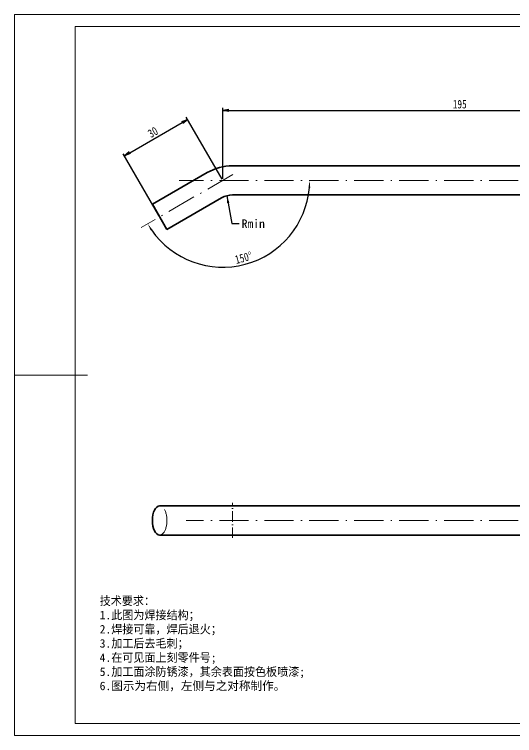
# Model space of a CAD drawing. Header units: millimetres. Extents: x -15766 to 80009, y -9701 to 15159.
# Drawn here: x -10265.5 to -10059.7, y 11134.1 to 11431.1 of the extents above; entities that cross this region are included whole.
import ezdxf

# ---------------------------------------------------------------- set-up
doc = ezdxf.new("R2010")
doc.units = ezdxf.units.MM
for name, pattern in [('CENTER-HOKUTO_1', [16, 13, -1, 1, -1]), ('DASHDOT', [18.5, 12, -3, 0.5, -3]), ('DASHED', [15, 12, -3]), ('HIDDEN-HOKUTO_1', [2, 1, -1])]:
    doc.linetypes.add(name, pattern=pattern)
doc.layers.get('DEFPOINTS').update_dxf_attribs({"lineweight": 18})
for name, color, linetype, lineweight in [('AM_7', 2, 'CENTER-HOKUTO_1', 18), ('AM_HID', 1, 'HIDDEN-HOKUTO_1', 18), ('AM_VIS', 7, 'Continuous', 18), ('CDRAFT0', 7, 'Continuous', 18), ('DIM', 253, 'Continuous', 20), ('title_frame', 7, 'Continuous', 18), ('word_dim', 9, 'Continuous', 18), ('粗实线层_1', 7, 'Continuous', 15)]:
    doc.layers.add(name, color=color, linetype=linetype, lineweight=lineweight)
doc.styles.add('DIM', font='', dxfattribs={"width": 0.8})
doc.styles.get('DIM').set_extended_font_data('NSimSun')
doc.dimstyles.new('1-1', dxfattribs={"dimtxt": 3.5, "dimasz": 3, "dimexe": 1, "dimexo": 0, "dimgap": 1, "dimtad": 1, "dimdsep": 46, "dimtxsty": 'DIM', "dimblk": '_CAXARROW', "dimcen": 0, "dimdle": 6, "dimclrd": 256, "dimclre": 256, "dimclrt": 3, "dimazin": 2, "dimtfac": 0.707107, "dimtmove": 0, "dimatfit": 3, "dimfxl": 0, "dimfrac": 2, "dimtolj": 1, "dimarcsym": 0})
doc.dimstyles.new('1-1$0', dxfattribs={"dimtxt": 3.5, "dimasz": 2.5, "dimexe": 1, "dimexo": 0.625, "dimgap": 0.8, "dimtad": 1, "dimdsep": 46, "dimtxsty": 'DIM', "dimblk": 'OPEN', "dimcen": 0, "dimdle": 5, "dimclrd": 256, "dimclre": 256, "dimclrt": 3, "dimazin": 3, "dimtfac": 0.5, "dimtmove": 0, "dimatfit": 3, "dimldrblk": 'OPEN', "dimfxl": 0, "dimtolj": 1, "dimarcsym": 0})

# ---------------------------------------------------------------- blocks, each defined once
blk = doc.blocks.new('*X3')
at = {"layer": 'CDRAFT0'}
for p, q in [((420, 297), (0, 297)), ((0, 297), (0, 0)), ((0, 0), (420, 0))]:
    blk.add_line(p, q, dxfattribs=at)
at = {"layer": '粗实线层_1'}
for p, q in [((415, 292), (25, 292)), ((25, 292), (25, 5)), ((0, 148.5), (30, 148.5)), ((25, 5), (415, 5))]:
    blk.add_line(p, q, dxfattribs=at)
blk = doc.blocks.new('_OPEN')
at = {"color": 0, "linetype": 'ByBlock', "lineweight": -2}
for p, q in [((-1, 0.166667), (0, 0)), ((-1, -0.166667), (0, 0)), ((0, 0), (-1, 0))]:
    blk.add_line(p, q, dxfattribs=at)
blk = doc.blocks.new('*D87')
at = {"layer": 'DEFPOINTS', "color": 0, "transparency": 16777216}
for p in [(-9984.75, 11391.57), (-9984.75, 11368.76), (-10179.75, 11362.76)]:
    blk.add_point(p, dxfattribs=at)
at = {"layer": 'DIM', "linetype": 'Continuous', "lineweight": -2, "transparency": 16777216}
for p, q in [((-10179.75, 11363.38), (-10179.75, 11392.57)), ((-10177.25, 11391.57), (-9987.25, 11391.57)), ((-9984.75, 11369.38), (-9984.75, 11392.57))]:
    blk.add_line(p, q, dxfattribs=at)
at = {"layer": 'DIM', "lineweight": -2, "transparency": 16777216, "xscale": 2.5, "yscale": 2.5, "zscale": 2.5, "rotation": 180}
blk.add_blockref('_OPEN', (-10179.75, 11391.57), dxfattribs=at)
at = {"layer": 'DIM', "lineweight": -2, "transparency": 16777216, "xscale": 2.5, "yscale": 2.5, "zscale": 2.5}
blk.add_blockref('_OPEN', (-9984.75, 11391.57), dxfattribs=at)
at = {"layer": 'DIM', "color": 3, "transparency": 16777216, "insert": (-10082.25, 11394.12), "char_height": 3.5, "attachment_point": 5, "style": 'DIM'}
blk.add_mtext('\\A1;195', dxfattribs=at)
blk = doc.blocks.new('_CAXARROW')
blk.add_hatch(color=0).paths.add_polyline_path([(0, 0), (-1, 0.125), (-1, -0.125)], flags=0)
blk = doc.blocks.new('*D88')
at = {"layer": 'DEFPOINTS', "color": 0, "transparency": 16777216}
for p in [(-10175.58, 11365.16), (-10197.73, 11362.76), (-9965.65, 11362.76), (-10213.38, 11343.34), (-10185.96, 11327.56)]:
    blk.add_point(p, dxfattribs=at)
at = {"layer": 'DIM', "linetype": 'Continuous', "lineweight": -2, "transparency": 16777216}
blk.add_arc((-10179.75, 11362.76), 35.74, 214.8108, 355.1893, dxfattribs=at)
at = {"layer": 'DIM', "lineweight": -2, "transparency": 16777216, "xscale": 3, "yscale": 3, "zscale": 3}
for p, rotation in [((-10144.01, 11362.76), 87.59464701244042), ((-10210.7, 11344.89), 122.4054799763604)]:
    blk.add_blockref('_CAXARROW', p, dxfattribs=dict(at, rotation=rotation))
at = {"layer": 'DIM', "color": 3, "transparency": 16777216, "insert": (-10171.21, 11330.89), "char_height": 3.5, "attachment_point": 5, "rotation": 15.0001, "style": 'DIM'}
blk.add_mtext('\\A1;150°', dxfattribs=at)
blk = doc.blocks.new('*D89')
at = {"layer": 'DEFPOINTS', "color": 0, "transparency": 16777216}
for p in [(-10194.26, 11387.89), (-10179.75, 11362.76), (-10205.73, 11347.76)]:
    blk.add_point(p, dxfattribs=at)
at = {"layer": 'DIM', "linetype": 'Continuous', "lineweight": -2, "transparency": 16777216}
for p, q in [((-10180.06, 11363.3), (-10194.76, 11388.75)), ((-10218.07, 11374.14), (-10196.42, 11386.64)), ((-10206.04, 11348.3), (-10220.74, 11373.75))]:
    blk.add_line(p, q, dxfattribs=at)
at = {"layer": 'DIM', "lineweight": -2, "transparency": 16777216, "xscale": 2.5, "yscale": 2.5, "zscale": 2.5}
for p, rotation in [((-10194.26, 11387.89), 29.9999529957079), ((-10220.24, 11372.89), 209.9999529957079)]:
    blk.add_blockref('_OPEN', p, dxfattribs=dict(at, rotation=rotation))
at = {"layer": 'DIM', "color": 3, "transparency": 16777216, "insert": (-10208.52, 11382.59), "char_height": 3.5, "attachment_point": 5, "rotation": 30, "style": 'DIM'}
blk.add_mtext('\\A1;30', dxfattribs=at)

msp = doc.modelspace()

# ---------------------------------------------------------------- linework, layer by layer
at = {"layer": 'AM_7', "linetype": 'DASHDOT', "lineweight": 13}
for p, q in [((-10175.58089, 11365.16423), (-10213.38069, 11343.34037)), ((-9965.65218, 11362.75706), (-10197.73265, 11362.75712)), ((-9965.65218, 11222.70265), (-10194.82894, 11222.70262))]:
    msp.add_line(p, q, dxfattribs=at)
at = {"layer": 'AM_7', "linetype": 'DASHDOT', "lineweight": 13, "ltscale": 0.36}
msp.add_line((-10175.7303, 11215.50264), (-10175.7303, 11229.90263), dxfattribs=at)
at = {"layer": 'AM_HID', "linetype": 'DASHED', "lineweight": 13}
msp.add_ellipse((-10205.7303, 11222.70262), major_axis=(0, -6), ratio=0.49999973, start_param=0, end_param=3.141592654, dxfattribs=at)
at = {"layer": 'AM_VIS', "lineweight": 35}
for p, q in [((-9984.74983, 11368.75706), (-10175.7303, 11368.75712)), ((-10186.2303, 11365.94364), (-10208.7303, 11352.95329)), ((-10180.2303, 11355.55131), (-10202.7303, 11342.56095)), ((-9984.74983, 11356.75706), (-10175.7303, 11356.75712)), ((-10183.2303, 11228.70262), (-10205.7303, 11228.70262)), ((-9999.90804, 11228.70265), (-10175.7303, 11228.70262)), ((-10183.2303, 11216.70262), (-10205.7303, 11216.70262)), ((-9984.74983, 11216.70265), (-10175.7303, 11216.70262))]:
    msp.add_line(p, q, dxfattribs=at)
at = {"layer": 'AM_VIS', "lineweight": 35, "ltscale": 0.300001}
msp.add_line((-10202.7303, 11342.56095), (-10208.7303, 11352.95329), dxfattribs=at)
at = {"layer": 'AM_VIS', "lineweight": 35, "ltscale": 0.1875}
for p, q in [((-10183.2303, 11228.70262), (-10175.7303, 11228.70262)), ((-10183.2303, 11216.70262), (-10175.7303, 11216.70262))]:
    msp.add_line(p, q, dxfattribs=at)
at = {"layer": 'AM_VIS', "lineweight": 35}
for radius in [21, 9]:
    msp.add_arc((-10175.7303, 11347.75712), radius, 89.999982, 119.999976, dxfattribs=at)
for start_param, end_param in [(3.141592654, 4.71238898), (4.71238898, 6.283185307)]:
    msp.add_ellipse((-10205.7303, 11222.70262), major_axis=(0, -6), ratio=0.49999973, start_param=start_param, end_param=end_param, dxfattribs=at)

# ---------------------------------------------------------------- block references
at = {"layer": 'title_frame'}
msp.add_blockref('*X3', (-10265.49071, 11134.10436), dxfattribs=at)

# ---------------------------------------------------------------- texts
at = {"layer": 'DIM', "color": 3, "insert": (-10171.98049, 11346.68488), "char_height": 3.5, "attachment_point": 1}
msp.add_mtext('\\A1;Rmin', dxfattribs=at)
at = {"layer": 'word_dim', "linetype": 'Continuous', "ltscale": 4, "insert": (-10230.40937, 11191.32954), "char_height": 3.5, "width": 139.6035818, "attachment_point": 1}
msp.add_mtext('{\\C3;技术要求：\\P1.此图为焊接结构；\\P2.焊接可靠，焊后退火；\\P3.加工后去毛刺；\\P4.在可见面上刻零件号;\\P5.加工面涂防锈漆，其余表面按色板喷漆;\\P\\fNSimSun|b0|i0|c134|p49;6.\\fSimSun|b0|i0|c134|p49;图示为右侧，左侧与之对称制作。}', dxfattribs=at)

# ---------------------------------------------------------------- dimensions: what is measured, and where the dimension line sits
at = {"layer": 'DIM'}
dim = msp.add_linear_dim(base=(-9984.74983, 11391.57122), p1=(-10179.7501, 11362.75712), p2=(-9984.74983, 11368.75706), dimstyle='1-1$0', dxfattribs=at)
dim.commit()
dim.dimension.update_dxf_attribs({"geometry": '*D87', "text_midpoint": (-10082.24997, 11394.12122)})
dim = msp.add_linear_dim(base=(-10194.2581, 11387.88576), p1=(-10205.7303, 11347.75712), p2=(-10179.7501, 11362.75712), angle=29.999953, dimstyle='1-1$0', dxfattribs=at)
dim.commit()
dim.dimension.update_dxf_attribs({"geometry": '*D89', "text_midpoint": (-10208.52328, 11382.59426)})
dim = msp.add_angular_dim_2l(base=(-10185.95639, 11327.5592), line1=((-10175.58089, 11365.16423), (-10213.38069, 11343.34037)), line2=((-9965.65218, 11362.75706), (-10197.73265, 11362.75712)), dimstyle='1-1', dxfattribs=at)
dim.commit()
dim.dimension.update_dxf_attribs({"geometry": '*D88', "text_midpoint": (-10171.21139, 11330.89037)})

# ---------------------------------------------------------------- leaders
at = {"layer": 'DIM', "annotation_type": 0, "has_hookline": 1, "hookline_direction": 0, "text_width": 10.5}
msp.add_leader([(-10178.05967, 11356.45045), (-10175.98049, 11344.93488), (-10172.98049, 11344.93488)], dimstyle='1-1', override={"dimgap": 1, "dimtad": 0}, dxfattribs=at)

doc.saveas('drawing.dxf')
